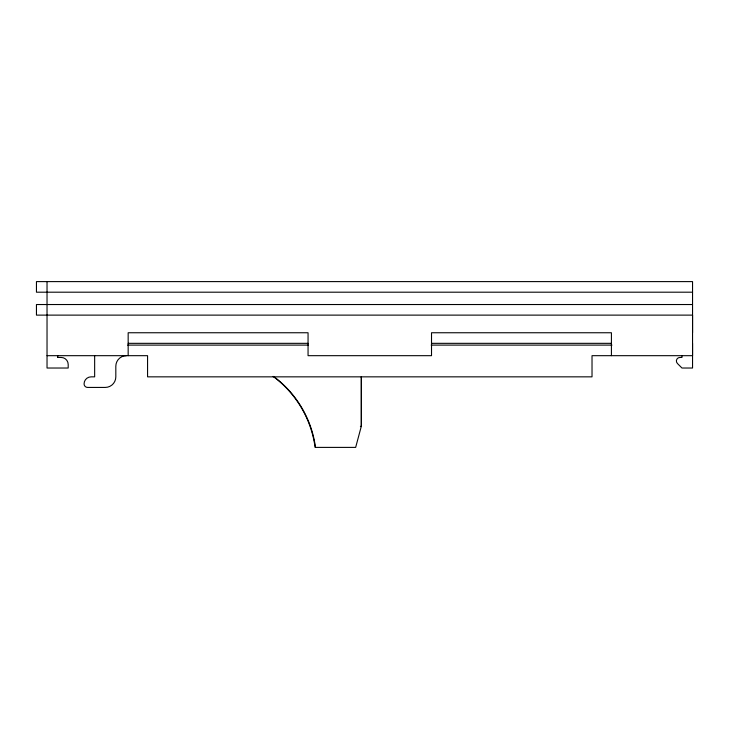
<?xml version="1.0" encoding="UTF-8"?>
<svg xmlns="http://www.w3.org/2000/svg" width="729" height="729" viewBox="0 0 729 729"><rect width="100%" height="100%" fill="white"/><g stroke="black" fill="none" stroke-linecap="round" stroke-linejoin="round"><path stroke-width="1.09" d="M57.618 357.447L57.618 355.679L57.618 357.447L61.145 357.447A7.053 7.053 0 0 1 68.198 364.5L68.198 368.027L47.03 368.027L47.03 281.604M361.329 426.228L361.329 376.847L361.329 426.228L355.661 447.396L315.119 447.396A105.823 105.823 0 0 0 273.12 376.392M360.39 426.629L360.973 426.228M692.55 292.192L36.45 292.192L36.45 281.604L692.55 281.604L692.55 332.752M692.55 304.531L36.45 304.531L36.45 315.119L692.55 315.119L692.55 355.679L592.021 355.679L592.021 376.847L147.568 376.847L147.568 355.679L47.03 355.679M128.167 343.332L308.057 343.332M431.522 343.332L611.421 343.332M127.602 345.099L308.394 345.099M431.194 345.099L611.977 345.099M692.55 343.332L692.55 368.027L681.97 368.027L677.405 363.47A3.527 3.527 0 0 1 679.902 357.447L681.97 357.447L681.97 355.679M611.421 355.679L611.421 332.752L431.522 332.752L431.522 355.679L308.057 355.679L308.057 332.752L128.167 332.752L128.167 355.679M94.652 355.679L94.652 376.847L91.125 376.847A7.053 7.053 0 0 0 84.072 383.901A3.527 3.527 0 0 0 87.598 387.427L105.231 387.427A10.58 10.58 0 0 0 115.82 376.847L115.82 366.268A10.58 10.58 0 0 1 126.399 355.679M274.095 376.847A105.823 105.823 0 0 1 315.484 447.396"/></g></svg>
